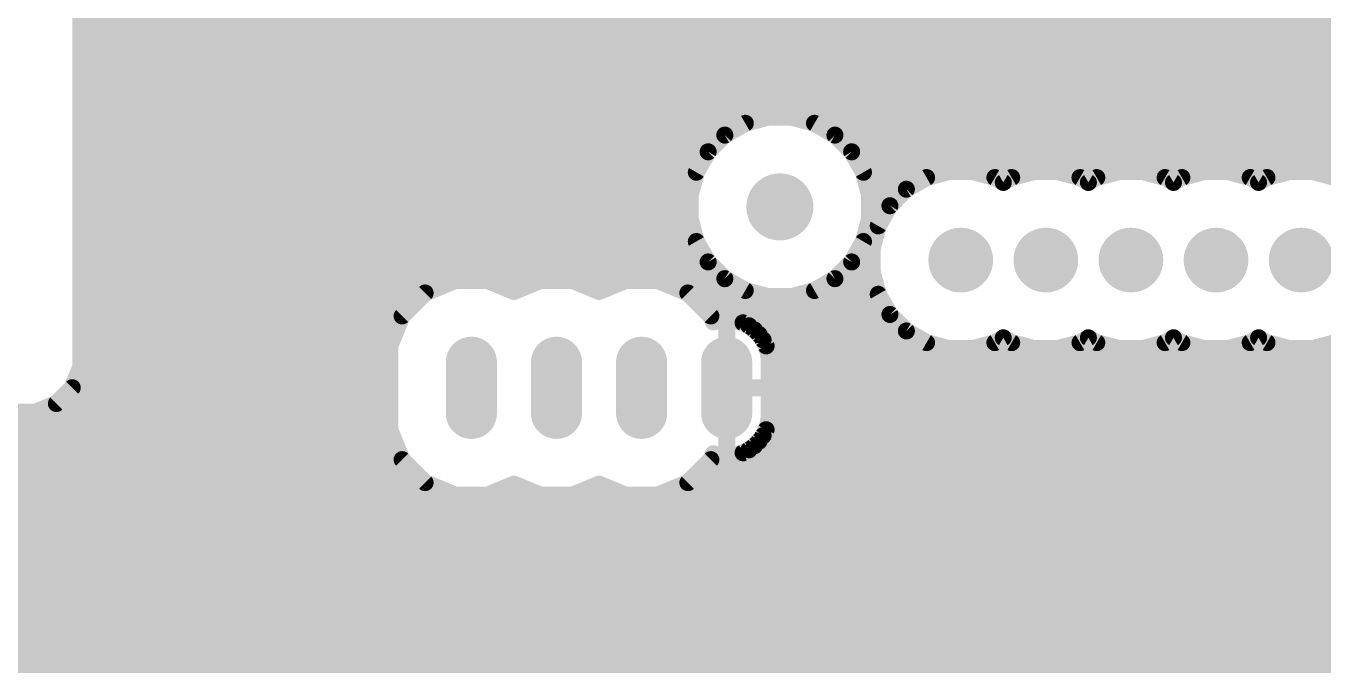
# Model space of a CAD drawing. Header units: millimetres. Extents: x 0 to 653, y 0 to 287.
# Drawn here: x 345.22 to 383.93, y 245.74 to 265.05 of the extents above; entities that cross this region are included whole.
import ezdxf

# ---------------------------------------------------------------- set-up
doc = ezdxf.new("R2010")
doc.units = ezdxf.units.MM
for name, color, linetype in [('1', 7, 'Continuous'), ('17', 7, 'Continuous'), ('18', 7, 'Continuous')]:
    doc.layers.add(name, color=color, linetype=linetype)

# ---------------------------------------------------------------- blocks, each defined once
blk = doc.blocks.new('LONGP100')
at = {"const_width": 1}
blk.add_lwpolyline([(-0.5, 0), (0.5, 0)], dxfattribs=at)
at = {"const_width": 0.5}
for points in [[(-0.5, 0.25, 1), (-0.5, -0.25)], [(0.5, -0.25, 1), (0.5, 0.25)]]:
    blk.add_lwpolyline(points, format="xyb", dxfattribs=at)
blk = doc.blocks.new('ROUNDP')
at = {"const_width": 0.5}
blk.add_lwpolyline([(0, -0.25, 1), (0, 0.25, 1), (0, -0.25)], format="xyb", dxfattribs=at)
blk = doc.blocks.new('ROUNDV')
at = {"const_width": 0.5}
blk.add_lwpolyline([(0, -0.25, 1), (0, 0.25, 1), (0, -0.25)], format="xyb", dxfattribs=at)

msp = doc.modelspace()

# ---------------------------------------------------------------- linework, layer by layer
at = {"layer": '1', "const_width": 0.508}
for points in [[(346.852, 284.631), (346.852, 254.871)], [(430.812, 265.301), (346.852, 265.301)], [(430.812, 264.793), (346.852, 264.793)], [(430.812, 264.285), (346.852, 264.285)], [(430.812, 263.777), (346.852, 263.777)], [(430.812, 263.269), (346.852, 263.269)], [(430.812, 262.761), (346.852, 262.761)], [(367.094, 262.253), (346.852, 262.253)], [(366.685, 262.143), (367.366, 262.326)], [(367.366, 262.326), (368.071, 262.326)], [(368.071, 262.326), (368.751, 262.143)], [(430.812, 262.253), (368.343, 262.253)], [(366.075, 261.791), (366.685, 262.143)], [(368.751, 262.143), (369.362, 261.791)], [(366.029, 261.745), (346.852, 261.745)], [(365.577, 261.293), (366.075, 261.791)], [(369.362, 261.791), (369.86, 261.293)], [(430.812, 261.745), (369.408, 261.745)], [(365.544, 261.237), (346.852, 261.237)], [(365.224, 260.683), (365.577, 261.293)], [(369.86, 261.293), (370.212, 260.683)], [(430.812, 261.237), (369.892, 261.237)], [(365.251, 260.729), (346.852, 260.729)], [(430.812, 260.729), (370.185, 260.729)], [(372.096, 260.524), (372.768, 260.704)], [(372.768, 260.704), (373.464, 260.704)], [(373.464, 260.704), (374.135, 260.524)], [(374.636, 260.524), (375.308, 260.704)], [(375.308, 260.704), (376.004, 260.704)], [(376.004, 260.704), (376.675, 260.524)], [(377.176, 260.524), (377.848, 260.704)], [(377.848, 260.704), (378.544, 260.704)], [(378.544, 260.704), (379.215, 260.524)], [(379.716, 260.524), (380.388, 260.704)], [(380.388, 260.704), (381.084, 260.704)], [(381.084, 260.704), (381.755, 260.524)], [(382.256, 260.524), (382.928, 260.704)], [(382.928, 260.704), (383.624, 260.704)], [(383.624, 260.704), (384.295, 260.524)], [(365.042, 260.002), (365.224, 260.683)], [(370.212, 260.683), (370.395, 260.002)], [(371.494, 260.176), (372.096, 260.524)], [(374.135, 260.524), (374.386, 260.379)], [(374.386, 260.379), (374.636, 260.524)], [(376.675, 260.524), (376.926, 260.379)], [(376.926, 260.379), (377.176, 260.524)], [(379.215, 260.524), (379.466, 260.379)], [(379.466, 260.379), (379.716, 260.524)], [(381.755, 260.524), (382.006, 260.379)], [(382.006, 260.379), (382.256, 260.524)], [(365.101, 260.221), (346.852, 260.221)], [(365.042, 259.297), (365.042, 260.002)], [(371.572, 260.221), (370.336, 260.221)], [(370.395, 260.002), (370.395, 259.297)], [(371.002, 259.684), (371.494, 260.176)], [(365.042, 259.713), (346.852, 259.713)], [(371.031, 259.713), (370.395, 259.713)], [(370.654, 259.082), (371.002, 259.684)], [(365.067, 259.205), (346.852, 259.205)], [(365.224, 258.616), (365.042, 259.297)], [(370.395, 259.297), (370.212, 258.616)], [(370.725, 259.205), (370.37, 259.205)], [(370.474, 258.41), (370.654, 259.082)], [(365.203, 258.697), (346.852, 258.697)], [(365.577, 258.006), (365.224, 258.616)], [(370.212, 258.616), (369.86, 258.006)], [(370.551, 258.697), (370.234, 258.697)], [(370.474, 257.714), (370.474, 258.41)], [(365.471, 258.189), (346.852, 258.189)], [(366.075, 257.508), (365.577, 258.006)], [(369.86, 258.006), (369.362, 257.508)], [(370.474, 258.189), (369.965, 258.189)], [(365.902, 257.681), (346.852, 257.681)], [(370.483, 257.681), (369.535, 257.681)], [(370.654, 257.042), (370.474, 257.714)], [(357.13, 257.081), (358.026, 257.452)], [(358.026, 257.452), (358.996, 257.452)], [(358.996, 257.452), (359.781, 257.127)], [(359.781, 257.127), (360.566, 257.452)], [(360.566, 257.452), (361.536, 257.452)], [(361.536, 257.452), (362.321, 257.127)], [(362.321, 257.127), (363.106, 257.452)], [(363.106, 257.452), (364.076, 257.452)], [(364.076, 257.452), (364.972, 257.081)], [(366.685, 257.155), (366.075, 257.508)], [(369.362, 257.508), (368.751, 257.155)], [(357.351, 257.173), (346.852, 257.173)], [(356.444, 256.395), (357.13, 257.081)], [(359.891, 257.173), (359.67, 257.173)], [(362.431, 257.173), (362.21, 257.173)], [(366.655, 257.173), (364.75, 257.173)], [(364.972, 257.081), (365.658, 256.395)], [(367.366, 256.973), (366.685, 257.155)], [(368.071, 256.973), (367.366, 256.973)], [(368.751, 257.155), (368.071, 256.973)], [(370.619, 257.173), (368.782, 257.173)], [(371.002, 256.44), (370.654, 257.042)], [(356.713, 256.665), (346.852, 256.665)], [(370.872, 256.665), (365.388, 256.665)], [(371.494, 255.948), (371.002, 256.44)], [(356.345, 256.157), (346.852, 256.157)], [(356.072, 255.499), (356.444, 256.395)], [(365.658, 256.395), (365.731, 256.219)], [(365.731, 256.219), (365.833, 256.253)], [(365.833, 256.253), (366.031, 256.284)], [(366.031, 256.284), (366.131, 256.284)], [(366.131, 256.284), (366.131, 254.252)], [(366.131, 254.252), (366.131, 256.284)], [(366.131, 256.284), (366.231, 256.284)], [(366.131, 256.157), (366.131, 256.157)], [(366.231, 256.284), (366.428, 256.253)], [(366.428, 256.253), (366.618, 256.191)], [(366.618, 256.191), (366.796, 256.1)], [(371.285, 256.157), (366.685, 256.157)], [(366.796, 256.1), (366.958, 255.983)], [(366.958, 255.983), (367.099, 255.841)], [(367.099, 255.841), (367.217, 255.68)], [(367.217, 255.68), (367.308, 255.501)], [(372.096, 255.6), (371.494, 255.948)], [(374.386, 255.745), (374.135, 255.6)], [(374.636, 255.6), (374.386, 255.745)], [(376.926, 255.745), (376.675, 255.6)], [(377.176, 255.6), (376.926, 255.745)], [(379.466, 255.745), (379.215, 255.6)], [(379.716, 255.6), (379.466, 255.745)], [(382.006, 255.745), (381.755, 255.6)], [(382.256, 255.6), (382.006, 255.745)], [(356.134, 255.649), (346.852, 255.649)], [(356.072, 253.005), (356.072, 255.499)], [(366.131, 255.649), (366.131, 255.649)], [(372.012, 255.649), (367.233, 255.649)], [(367.308, 255.501), (367.369, 255.311)], [(367.369, 255.311), (367.401, 255.114)], [(372.768, 255.42), (372.096, 255.6)], [(373.464, 255.42), (372.768, 255.42)], [(374.135, 255.6), (373.464, 255.42)], [(374.552, 255.649), (374.22, 255.649)], [(375.308, 255.42), (374.636, 255.6)], [(376.004, 255.42), (375.308, 255.42)], [(376.675, 255.6), (376.004, 255.42)], [(377.092, 255.649), (376.76, 255.649)], [(377.848, 255.42), (377.176, 255.6)], [(378.544, 255.42), (377.848, 255.42)], [(379.215, 255.6), (378.544, 255.42)], [(379.632, 255.649), (379.3, 255.649)], [(380.388, 255.42), (379.716, 255.6)], [(381.084, 255.42), (380.388, 255.42)], [(381.755, 255.6), (381.084, 255.42)], [(382.172, 255.649), (381.84, 255.649)], [(382.928, 255.42), (382.256, 255.6)], [(383.624, 255.42), (382.928, 255.42)], [(384.295, 255.6), (383.624, 255.42)], [(356.072, 255.141), (346.852, 255.141)], [(366.131, 255.141), (366.131, 255.141)], [(407.386, 255.141), (367.396, 255.141)], [(367.401, 255.114), (367.401, 254.252)], [(346.852, 254.871), (346.597, 254.255)], [(356.072, 254.633), (346.754, 254.633)], [(366.131, 254.633), (366.131, 254.633)], [(407.386, 254.633), (367.401, 254.633)], [(346.597, 254.255), (346.125, 253.783)], [(356.072, 254.125), (346.467, 254.125)], [(366.131, 254.252), (366.131, 254.252)], [(367.401, 254.252), (366.131, 254.252)], [(366.131, 254.252), (366.131, 254.252)], [(366.131, 254.252), (367.401, 254.252)], [(366.131, 252.22), (366.131, 254.252)], [(366.131, 254.252), (366.131, 254.252)], [(366.131, 254.252), (366.131, 252.22)], [(366.131, 254.125), (366.131, 254.125)], [(367.401, 254.252), (367.401, 253.39)], [(407.386, 254.125), (367.401, 254.125)], [(346.125, 253.783), (345.509, 253.528)], [(345.509, 253.528), (264.197, 253.528)], [(356.072, 253.617), (345.724, 253.617)], [(366.131, 253.617), (366.131, 253.617)], [(367.401, 253.39), (367.369, 253.193)], [(407.386, 253.617), (367.401, 253.617)], [(356.072, 253.109), (262.943, 253.109)], [(356.444, 252.109), (356.072, 253.005)], [(366.131, 253.109), (366.131, 253.109)], [(367.308, 253.002), (367.217, 252.824)], [(367.369, 253.193), (367.308, 253.002)], [(407.472, 253.109), (367.342, 253.109)], [(356.24, 252.601), (262.943, 252.601)], [(366.131, 252.601), (366.131, 252.601)], [(367.099, 252.663), (366.958, 252.521)], [(407.839, 252.601), (367.038, 252.601)], [(367.217, 252.824), (367.099, 252.663)], [(365.731, 252.285), (365.658, 252.109)], [(365.833, 252.251), (365.731, 252.285)], [(366.031, 252.22), (365.833, 252.251)], [(366.131, 252.22), (366.031, 252.22)], [(366.231, 252.22), (366.131, 252.22)], [(366.428, 252.251), (366.231, 252.22)], [(366.618, 252.313), (366.428, 252.251)], [(366.796, 252.404), (366.618, 252.313)], [(366.958, 252.521), (366.796, 252.404)], [(356.459, 252.093), (262.943, 252.093)], [(357.13, 251.423), (356.444, 252.109)], [(365.658, 252.109), (364.972, 251.423)], [(411.191, 252.093), (365.642, 252.093)], [(356.967, 251.585), (262.943, 251.585)], [(358.026, 251.052), (357.13, 251.423)], [(364.972, 251.423), (364.076, 251.052)], [(393.173, 251.585), (365.134, 251.585)], [(357.964, 251.077), (262.943, 251.077)], [(358.996, 251.052), (358.026, 251.052)], [(359.781, 251.377), (358.996, 251.052)], [(360.504, 251.077), (359.057, 251.077)], [(360.566, 251.052), (359.781, 251.377)], [(361.536, 251.052), (360.566, 251.052)], [(362.321, 251.377), (361.536, 251.052)], [(363.044, 251.077), (361.597, 251.077)], [(363.106, 251.052), (362.321, 251.377)], [(364.076, 251.052), (363.106, 251.052)], [(392.665, 251.077), (364.137, 251.077)], [(392.157, 250.569), (262.943, 250.569)], [(392.14, 250.061), (262.943, 250.061)], [(392.14, 249.553), (262.943, 249.553)], [(392.14, 249.045), (262.943, 249.045)], [(392.14, 248.537), (262.943, 248.537)], [(392.538, 248.029), (262.943, 248.029)], [(393.046, 247.521), (262.943, 247.521)], [(393.554, 247.013), (262.943, 247.013)], [(407.521, 246.505), (262.943, 246.505)], [(407.982, 245.997), (262.943, 245.997)]]:
    msp.add_lwpolyline(points, dxfattribs=at)
at = {"layer": '1', "const_width": 0.254}
for points in [[(346.852, 265.174, -1), (346.852, 265.428)], [(346.852, 264.666, -1), (346.852, 264.92)], [(346.852, 264.158, -1), (346.852, 264.412)], [(346.852, 263.65, -1), (346.852, 263.904)], [(346.852, 263.142, -1), (346.852, 263.396)], [(346.852, 262.634, -1), (346.852, 262.888)], [(346.852, 262.126, -1), (346.852, 262.38)], [(367.094, 262.38, -1), (367.094, 262.126)], [(367.366, 262.199, -1), (367.366, 262.453)], [(367.333, 262.449, -1), (367.399, 262.203)], [(368.038, 262.203, -1), (368.103, 262.449)], [(368.071, 262.453, -1), (368.071, 262.199)], [(368.343, 262.126, -1), (368.343, 262.38)], [(366.718, 262.021, -1), (366.652, 262.266)], [(366.622, 262.253, -1), (366.749, 262.033)], [(368.688, 262.033, -1), (368.815, 262.253)], [(368.784, 262.266, -1), (368.718, 262.021)], [(346.852, 261.618, -1), (346.852, 261.872)], [(366.138, 261.681, -1), (366.011, 261.901)], [(365.985, 261.881, -1), (366.165, 261.701)], [(366.029, 261.872, -1), (366.029, 261.618)], [(369.272, 261.701, -1), (369.451, 261.881)], [(369.408, 261.618, -1), (369.408, 261.872)], [(369.425, 261.901, -1), (369.298, 261.681)], [(346.852, 261.11, -1), (346.852, 261.364)], [(365.666, 261.203, -1), (365.487, 261.383)], [(365.467, 261.356, -1), (365.687, 261.229)], [(365.544, 261.364, -1), (365.544, 261.11)], [(369.75, 261.229, -1), (369.97, 261.356)], [(369.892, 261.11, -1), (369.892, 261.364)], [(369.95, 261.383, -1), (369.77, 261.203)], [(346.852, 260.602, -1), (346.852, 260.856)], [(365.251, 260.856, -1), (365.251, 260.602)], [(370.185, 260.602, -1), (370.185, 260.856)], [(372.768, 260.577, -1), (372.768, 260.831)], [(372.735, 260.826, -1), (372.801, 260.581)], [(373.431, 260.581, -1), (373.496, 260.826)], [(373.464, 260.831, -1), (373.464, 260.577)], [(375.308, 260.577, -1), (375.308, 260.831)], [(375.275, 260.826, -1), (375.341, 260.581)], [(375.971, 260.581, -1), (376.036, 260.826)], [(376.004, 260.831, -1), (376.004, 260.577)], [(377.848, 260.577, -1), (377.848, 260.831)], [(377.815, 260.826, -1), (377.881, 260.581)], [(378.511, 260.581, -1), (378.576, 260.826)], [(378.544, 260.831, -1), (378.544, 260.577)], [(380.388, 260.577, -1), (380.388, 260.831)], [(380.355, 260.826, -1), (380.421, 260.581)], [(381.051, 260.581, -1), (381.116, 260.826)], [(381.084, 260.831, -1), (381.084, 260.577)], [(382.928, 260.577, -1), (382.928, 260.831)], [(382.895, 260.826, -1), (382.961, 260.581)], [(383.591, 260.581, -1), (383.656, 260.826)], [(383.624, 260.831, -1), (383.624, 260.577)], [(365.334, 260.619, -1), (365.114, 260.746)], [(365.102, 260.715, -1), (365.347, 260.65)], [(370.09, 260.65, -1), (370.335, 260.715)], [(370.322, 260.746, -1), (370.102, 260.619)], [(372.129, 260.401, -1), (372.063, 260.646)], [(372.033, 260.634, -1), (372.16, 260.414)], [(374.072, 260.414, -1), (374.199, 260.634)], [(374.168, 260.646, -1), (374.103, 260.401)], [(374.449, 260.269, -1), (374.322, 260.489)], [(374.449, 260.489, -1), (374.322, 260.269)], [(374.669, 260.401, -1), (374.603, 260.646)], [(374.573, 260.634, -1), (374.7, 260.414)], [(376.612, 260.414, -1), (376.739, 260.634)], [(376.708, 260.646, -1), (376.643, 260.401)], [(376.989, 260.269, -1), (376.862, 260.489)], [(376.989, 260.489, -1), (376.862, 260.269)], [(377.209, 260.401, -1), (377.143, 260.646)], [(377.113, 260.634, -1), (377.24, 260.414)], [(379.152, 260.414, -1), (379.279, 260.634)], [(379.248, 260.646, -1), (379.183, 260.401)], [(379.529, 260.269, -1), (379.402, 260.489)], [(379.529, 260.489, -1), (379.402, 260.269)], [(379.749, 260.401, -1), (379.683, 260.646)], [(379.653, 260.634, -1), (379.78, 260.414)], [(381.692, 260.414, -1), (381.819, 260.634)], [(381.788, 260.646, -1), (381.723, 260.401)], [(382.069, 260.269, -1), (381.942, 260.489)], [(382.069, 260.489, -1), (381.942, 260.269)], [(382.289, 260.401, -1), (382.223, 260.646)], [(382.193, 260.634, -1), (382.32, 260.414)], [(346.852, 260.094, -1), (346.852, 260.348)], [(364.915, 260.002, -1), (365.169, 260.002)], [(365.101, 260.348, -1), (365.101, 260.094)], [(370.336, 260.094, -1), (370.336, 260.348)], [(370.268, 260.002, -1), (370.522, 260.002)], [(371.557, 260.066, -1), (371.43, 260.286)], [(371.404, 260.266, -1), (371.584, 260.086)], [(371.572, 260.348, -1), (371.572, 260.094)], [(346.852, 259.586, -1), (346.852, 259.84)], [(365.165, 259.969, -1), (364.919, 260.035)], [(365.042, 259.84, -1), (365.042, 259.586)], [(370.395, 259.586, -1), (370.395, 259.84)], [(370.517, 260.035, -1), (370.272, 259.969)], [(371.092, 259.594, -1), (370.912, 259.774)], [(370.892, 259.747, -1), (371.112, 259.62)], [(371.031, 259.84, -1), (371.031, 259.586)], [(346.852, 259.078, -1), (346.852, 259.332)], [(364.919, 259.264, -1), (365.165, 259.33)], [(365.169, 259.297, -1), (364.915, 259.297)], [(365.067, 259.332, -1), (365.067, 259.078)], [(370.37, 259.078, -1), (370.37, 259.332)], [(370.522, 259.297, -1), (370.268, 259.297)], [(370.272, 259.33, -1), (370.517, 259.264)], [(370.725, 259.332, -1), (370.725, 259.078)], [(370.764, 259.018, -1), (370.544, 259.145)], [(370.532, 259.114, -1), (370.777, 259.049)], [(346.852, 258.57, -1), (346.852, 258.824)], [(365.114, 258.553, -1), (365.334, 258.68)], [(365.347, 258.649, -1), (365.102, 258.584)], [(365.203, 258.824, -1), (365.203, 258.57)], [(370.335, 258.584, -1), (370.09, 258.649)], [(370.102, 258.68, -1), (370.322, 258.553)], [(370.234, 258.57, -1), (370.234, 258.824)], [(370.347, 258.41, -1), (370.601, 258.41)], [(370.551, 258.824, -1), (370.551, 258.57)], [(346.852, 258.062, -1), (346.852, 258.316)], [(365.487, 257.916, -1), (365.666, 258.096)], [(365.471, 258.316, -1), (365.471, 258.062)], [(369.77, 258.096, -1), (369.95, 257.916)], [(369.965, 258.062, -1), (369.965, 258.316)], [(370.597, 258.377, -1), (370.351, 258.443)], [(370.474, 258.316, -1), (370.474, 258.062)], [(346.852, 257.554, -1), (346.852, 257.808)], [(365.687, 258.07, -1), (365.467, 257.943)], [(365.902, 257.808, -1), (365.902, 257.554)], [(369.535, 257.554, -1), (369.535, 257.808)], [(369.97, 257.943, -1), (369.75, 258.07)], [(370.351, 257.681, -1), (370.597, 257.747)], [(370.601, 257.714, -1), (370.347, 257.714)], [(370.483, 257.808, -1), (370.483, 257.554)], [(358.026, 257.325, -1), (358.026, 257.579)], [(357.977, 257.57, -1), (358.074, 257.335)], [(358.947, 257.335, -1), (359.044, 257.57)], [(358.996, 257.579, -1), (358.996, 257.325)], [(360.566, 257.325, -1), (360.566, 257.579)], [(360.517, 257.57, -1), (360.614, 257.335)], [(361.487, 257.335, -1), (361.584, 257.57)], [(361.536, 257.579, -1), (361.536, 257.325)], [(363.106, 257.325, -1), (363.106, 257.579)], [(363.057, 257.57, -1), (363.154, 257.335)], [(364.027, 257.335, -1), (364.124, 257.57)], [(364.076, 257.579, -1), (364.076, 257.325)], [(366.011, 257.398, -1), (366.138, 257.618)], [(366.165, 257.598, -1), (365.985, 257.418)], [(369.451, 257.418, -1), (369.272, 257.598)], [(369.298, 257.618, -1), (369.425, 257.398)], [(346.852, 257.046, -1), (346.852, 257.3)], [(357.178, 256.964, -1), (357.081, 257.198)], [(357.04, 257.171, -1), (357.219, 256.991)], [(357.351, 257.3, -1), (357.351, 257.046)], [(359.67, 257.046, -1), (359.67, 257.3)], [(359.829, 257.01, -1), (359.732, 257.245)], [(359.829, 257.245, -1), (359.732, 257.01)], [(359.891, 257.3, -1), (359.891, 257.046)], [(362.21, 257.046, -1), (362.21, 257.3)], [(362.369, 257.01, -1), (362.272, 257.245)], [(362.369, 257.245, -1), (362.272, 257.01)], [(362.431, 257.3, -1), (362.431, 257.046)], [(364.75, 257.046, -1), (364.75, 257.3)], [(364.882, 256.991, -1), (365.062, 257.171)], [(365.021, 257.198, -1), (364.923, 256.964)], [(366.652, 257.033, -1), (366.718, 257.278)], [(366.749, 257.265, -1), (366.622, 257.045)], [(366.655, 257.3, -1), (366.655, 257.046)], [(367.366, 256.846, -1), (367.366, 257.1)], [(367.399, 257.096, -1), (367.333, 256.85)], [(368.103, 256.85, -1), (368.038, 257.096)], [(368.071, 257.1, -1), (368.071, 256.846)], [(368.815, 257.045, -1), (368.688, 257.265)], [(368.782, 257.046, -1), (368.782, 257.3)], [(368.718, 257.278, -1), (368.784, 257.033)], [(370.544, 256.979, -1), (370.764, 257.106)], [(370.777, 257.075, -1), (370.532, 257.009)], [(370.619, 257.3, -1), (370.619, 257.046)], [(346.852, 256.538, -1), (346.852, 256.792)], [(356.713, 256.792, -1), (356.713, 256.538)], [(365.388, 256.538, -1), (365.388, 256.792)], [(370.872, 256.792, -1), (370.872, 256.538)], [(370.912, 256.35, -1), (371.092, 256.53)], [(346.852, 256.03, -1), (346.852, 256.284)], [(356.533, 256.305, -1), (356.354, 256.485)], [(356.326, 256.444, -1), (356.561, 256.347)], [(356.345, 256.284, -1), (356.345, 256.03)], [(365.541, 256.347, -1), (365.775, 256.444)], [(365.748, 256.485, -1), (365.568, 256.305)], [(365.77, 256.099, -1), (365.692, 256.34)], [(365.848, 256.268, -1), (365.613, 256.171)], [(365.853, 256.127, -1), (365.813, 256.378)], [(365.794, 256.373, -1), (365.873, 256.132)], [(366.031, 256.157, -1), (366.031, 256.411)], [(366.004, 256.284, -1), (366.258, 256.284)], [(366.004, 256.284, -1), (366.258, 256.284)], [(366.131, 256.157, -1), (366.131, 256.411)], [(366.131, 256.03, -1), (366.131, 256.284)], [(366.011, 256.409, -1), (366.051, 256.159)], [(366.211, 256.159, -1), (366.251, 256.409)], [(366.131, 256.411, -1), (366.131, 256.157)], [(366.131, 256.284, -1), (366.131, 256.03)], [(366.231, 256.411, -1), (366.231, 256.157)], [(366.389, 256.132, -1), (366.467, 256.373)], [(366.448, 256.378, -1), (366.408, 256.127)], [(366.561, 256.078, -1), (366.676, 256.304)], [(366.685, 256.03, -1), (366.685, 256.284)], [(366.658, 256.312, -1), (366.579, 256.07)], [(366.722, 255.997, -1), (366.871, 256.203)], [(366.854, 256.213, -1), (366.739, 255.987)], [(371.112, 256.503, -1), (370.892, 256.376)], [(371.285, 256.284, -1), (371.285, 256.03)], [(366.868, 255.893, -1), (367.048, 256.072)], [(367.033, 256.085, -1), (366.883, 255.88)], [(366.997, 255.767, -1), (367.202, 255.916)], [(367.189, 255.931, -1), (367.01, 255.751)], [(367.104, 255.622, -1), (367.33, 255.737)], [(371.43, 255.838, -1), (371.557, 256.058)], [(371.584, 256.038, -1), (371.404, 255.858)], [(374.322, 255.635, -1), (374.449, 255.855)], [(374.322, 255.855, -1), (374.449, 255.635)], [(376.862, 255.635, -1), (376.989, 255.855)], [(376.862, 255.855, -1), (376.989, 255.635)], [(379.402, 255.635, -1), (379.529, 255.855)], [(379.402, 255.855, -1), (379.529, 255.635)], [(381.942, 255.635, -1), (382.069, 255.855)], [(381.942, 255.855, -1), (382.069, 255.635)], [(346.852, 255.522, -1), (346.852, 255.776)], [(355.945, 255.499, -1), (356.199, 255.499)], [(356.19, 255.45, -1), (355.955, 255.548)], [(356.134, 255.776, -1), (356.134, 255.522)], [(366.131, 255.522, -1), (366.131, 255.776)], [(366.131, 255.776, -1), (366.131, 255.522)], [(367.233, 255.522, -1), (367.233, 255.776)], [(367.32, 255.754, -1), (367.114, 255.605)], [(367.187, 255.462, -1), (367.428, 255.541)], [(367.421, 255.559, -1), (367.195, 255.444)], [(367.244, 255.291, -1), (367.495, 255.331)], [(372.063, 255.478, -1), (372.129, 255.723)], [(372.012, 255.776, -1), (372.012, 255.522)], [(372.16, 255.71, -1), (372.033, 255.49)], [(372.768, 255.293, -1), (372.768, 255.547)], [(372.801, 255.543, -1), (372.735, 255.298)], [(373.496, 255.298, -1), (373.431, 255.543)], [(373.464, 255.547, -1), (373.464, 255.293)], [(374.199, 255.49, -1), (374.072, 255.71)], [(374.22, 255.522, -1), (374.22, 255.776)], [(374.103, 255.723, -1), (374.168, 255.478)], [(374.603, 255.478, -1), (374.669, 255.723)], [(374.552, 255.776, -1), (374.552, 255.522)], [(374.7, 255.71, -1), (374.573, 255.49)], [(375.308, 255.293, -1), (375.308, 255.547)], [(375.341, 255.543, -1), (375.275, 255.298)], [(376.036, 255.298, -1), (375.971, 255.543)], [(376.004, 255.547, -1), (376.004, 255.293)], [(376.739, 255.49, -1), (376.612, 255.71)], [(376.76, 255.522, -1), (376.76, 255.776)], [(376.643, 255.723, -1), (376.708, 255.478)], [(377.143, 255.478, -1), (377.209, 255.723)], [(377.092, 255.776, -1), (377.092, 255.522)], [(377.24, 255.71, -1), (377.113, 255.49)], [(377.848, 255.293, -1), (377.848, 255.547)], [(377.881, 255.543, -1), (377.815, 255.298)], [(378.576, 255.298, -1), (378.511, 255.543)], [(378.544, 255.547, -1), (378.544, 255.293)], [(379.279, 255.49, -1), (379.152, 255.71)], [(379.3, 255.522, -1), (379.3, 255.776)], [(379.183, 255.723, -1), (379.248, 255.478)], [(379.683, 255.478, -1), (379.749, 255.723)], [(379.632, 255.776, -1), (379.632, 255.522)], [(379.78, 255.71, -1), (379.653, 255.49)], [(380.388, 255.293, -1), (380.388, 255.547)], [(380.421, 255.543, -1), (380.355, 255.298)], [(381.116, 255.298, -1), (381.051, 255.543)], [(381.084, 255.547, -1), (381.084, 255.293)], [(381.819, 255.49, -1), (381.692, 255.71)], [(381.84, 255.522, -1), (381.84, 255.776)], [(381.723, 255.723, -1), (381.788, 255.478)], [(382.223, 255.478, -1), (382.289, 255.723)], [(382.172, 255.776, -1), (382.172, 255.522)], [(382.32, 255.71, -1), (382.193, 255.49)], [(382.928, 255.293, -1), (382.928, 255.547)], [(382.961, 255.543, -1), (382.895, 255.298)], [(383.656, 255.298, -1), (383.591, 255.543)], [(383.624, 255.547, -1), (383.624, 255.293)], [(346.852, 255.014, -1), (346.852, 255.268)], [(356.072, 255.268, -1), (356.072, 255.014)], [(366.131, 255.014, -1), (366.131, 255.268)], [(366.131, 255.268, -1), (366.131, 255.014)], [(367.49, 255.351, -1), (367.249, 255.272)], [(367.396, 255.014, -1), (367.396, 255.268)], [(367.274, 255.114, -1), (367.528, 255.114)], [(367.526, 255.134, -1), (367.275, 255.094)], [(346.754, 254.506, -1), (346.754, 254.76)], [(346.979, 254.871, -1), (346.725, 254.871)], [(346.735, 254.92, -1), (346.969, 254.822)], [(356.072, 254.76, -1), (356.072, 254.506)], [(366.131, 254.506, -1), (366.131, 254.76)], [(366.131, 254.76, -1), (366.131, 254.506)], [(367.401, 254.506, -1), (367.401, 254.76)], [(346.467, 253.998, -1), (346.467, 254.252)], [(346.714, 254.206, -1), (346.48, 254.303)], [(346.507, 254.345, -1), (346.687, 254.165)], [(356.072, 254.252, -1), (356.072, 253.998)], [(366.131, 254.125, -1), (366.131, 254.379)], [(366.131, 254.125, -1), (366.131, 254.379)], [(366.004, 254.252, -1), (366.258, 254.252)], [(366.131, 254.125, -1), (366.131, 254.379)], [(366.004, 254.252, -1), (366.258, 254.252)], [(366.131, 254.125, -1), (366.131, 254.379)], [(366.004, 254.252, -1), (366.258, 254.252)], [(366.258, 254.252, -1), (366.004, 254.252)], [(366.258, 254.252, -1), (366.004, 254.252)], [(366.258, 254.252, -1), (366.004, 254.252)], [(366.131, 253.998, -1), (366.131, 254.252)], [(366.131, 254.379, -1), (366.131, 254.125)], [(366.131, 254.379, -1), (366.131, 254.125)], [(366.131, 254.252, -1), (366.131, 253.998)], [(367.274, 254.252, -1), (367.528, 254.252)], [(367.528, 254.252, -1), (367.274, 254.252)], [(367.401, 253.998, -1), (367.401, 254.252)], [(367.401, 254.379, -1), (367.401, 254.125)], [(367.401, 254.379, -1), (367.401, 254.125)], [(346.215, 253.693, -1), (346.036, 253.873)], [(346.077, 253.901, -1), (346.174, 253.666)], [(345.558, 253.411, -1), (345.461, 253.645)], [(345.509, 253.655, -1), (345.509, 253.401)], [(345.724, 253.49, -1), (345.724, 253.744)], [(356.072, 253.744, -1), (356.072, 253.49)], [(366.131, 253.49, -1), (366.131, 253.744)], [(366.131, 253.744, -1), (366.131, 253.49)], [(367.401, 253.49, -1), (367.401, 253.744)], [(367.275, 253.41, -1), (367.526, 253.37)], [(355.955, 252.956, -1), (356.19, 253.054)], [(356.072, 253.236, -1), (356.072, 252.982)], [(366.131, 252.982, -1), (366.131, 253.236)], [(366.131, 253.236, -1), (366.131, 252.982)], [(367.195, 253.06, -1), (367.421, 252.945)], [(367.342, 252.982, -1), (367.342, 253.236)], [(367.495, 253.173, -1), (367.244, 253.212)], [(367.249, 253.232, -1), (367.49, 253.153)], [(367.528, 253.39, -1), (367.274, 253.39)], [(356.199, 253.005, -1), (355.945, 253.005)], [(356.24, 252.728, -1), (356.24, 252.474)], [(366.131, 252.474, -1), (366.131, 252.728)], [(366.131, 252.728, -1), (366.131, 252.474)], [(367.038, 252.474, -1), (367.038, 252.728)], [(367.202, 252.588, -1), (366.997, 252.737)], [(367.01, 252.752, -1), (367.189, 252.573)], [(367.33, 252.767, -1), (367.104, 252.882)], [(367.114, 252.899, -1), (367.32, 252.75)], [(367.428, 252.963, -1), (367.187, 253.042)], [(365.692, 252.164, -1), (365.77, 252.405)], [(365.613, 252.333, -1), (365.848, 252.236)], [(365.813, 252.126, -1), (365.853, 252.377)], [(365.873, 252.372, -1), (365.794, 252.13)], [(366.031, 252.093, -1), (366.031, 252.347)], [(366.131, 252.093, -1), (366.131, 252.347)], [(366.051, 252.345, -1), (366.011, 252.095)], [(366.251, 252.095, -1), (366.211, 252.345)], [(366.131, 252.347, -1), (366.131, 252.093)], [(366.231, 252.347, -1), (366.231, 252.093)], [(366.467, 252.13, -1), (366.389, 252.372)], [(366.408, 252.377, -1), (366.448, 252.126)], [(366.676, 252.2, -1), (366.561, 252.426)], [(366.579, 252.434, -1), (366.658, 252.192)], [(366.871, 252.301, -1), (366.722, 252.506)], [(366.739, 252.517, -1), (366.854, 252.291)], [(367.048, 252.431, -1), (366.868, 252.611)], [(366.883, 252.624, -1), (367.033, 252.419)], [(356.354, 252.019, -1), (356.533, 252.199)], [(356.561, 252.157, -1), (356.326, 252.06)], [(356.459, 252.22, -1), (356.459, 251.966)], [(365.642, 251.966, -1), (365.642, 252.22)], [(365.775, 252.06, -1), (365.541, 252.157)], [(365.568, 252.199, -1), (365.748, 252.019)], [(366.258, 252.22, -1), (366.004, 252.22)], [(366.258, 252.22, -1), (366.004, 252.22)], [(356.967, 251.712, -1), (356.967, 251.458)], [(357.081, 251.305, -1), (357.178, 251.54)], [(364.923, 251.54, -1), (365.021, 251.305)], [(365.134, 251.458, -1), (365.134, 251.712)], [(357.219, 251.513, -1), (357.04, 251.333)], [(358.026, 250.925, -1), (358.026, 251.179)], [(357.964, 251.204, -1), (357.964, 250.95)], [(358.074, 251.169, -1), (357.977, 250.934)], [(359.044, 250.934, -1), (358.947, 251.169)], [(359.057, 250.95, -1), (359.057, 251.204)], [(358.996, 251.179, -1), (358.996, 250.925)], [(359.732, 251.259, -1), (359.829, 251.494)], [(359.732, 251.494, -1), (359.829, 251.259)], [(360.566, 250.925, -1), (360.566, 251.179)], [(360.504, 251.204, -1), (360.504, 250.95)], [(360.614, 251.169, -1), (360.517, 250.934)], [(361.584, 250.934, -1), (361.487, 251.169)], [(361.597, 250.95, -1), (361.597, 251.204)], [(361.536, 251.179, -1), (361.536, 250.925)], [(362.272, 251.259, -1), (362.369, 251.494)], [(362.272, 251.494, -1), (362.369, 251.259)], [(363.106, 250.925, -1), (363.106, 251.179)], [(363.044, 251.204, -1), (363.044, 250.95)], [(363.154, 251.169, -1), (363.057, 250.934)], [(364.124, 250.934, -1), (364.027, 251.169)], [(364.137, 250.95, -1), (364.137, 251.204)], [(364.076, 251.179, -1), (364.076, 250.925)], [(365.062, 251.333, -1), (364.882, 251.513)]]:
    msp.add_lwpolyline(points, format="xyb", dxfattribs=at)

# ---------------------------------------------------------------- block references
at = {"layer": '17'}
for name, p, xscale, yscale, rotation in [('ROUNDP', (373.116, 258.062), -1.9304, 1.9304, 180), ('ROUNDP', (373.116, 258.062), -1.9304, 1.9304, 180), ('ROUNDP', (375.656, 258.062), -1.9304, 1.9304, 180), ('ROUNDP', (375.656, 258.062), -1.9304, 1.9304, 180), ('ROUNDP', (378.196, 258.062), -1.9304, 1.9304, 180), ('ROUNDP', (378.196, 258.062), -1.9304, 1.9304, 180), ('ROUNDP', (380.736, 258.062), -1.9304, 1.9304, 180), ('ROUNDP', (380.736, 258.062), -1.9304, 1.9304, 180), ('ROUNDP', (383.276, 258.062), -1.9304, 1.9304, 180), ('ROUNDP', (383.276, 258.062), -1.9304, 1.9304, 180), ('LONGP100', (358.511, 254.252), -1.524, 1.524, 270), ('LONGP100', (358.511, 254.252), -1.524, 1.524, 270), ('LONGP100', (361.051, 254.252), -1.524, 1.524, 270), ('LONGP100', (361.051, 254.252), -1.524, 1.524, 270), ('LONGP100', (363.591, 254.252), -1.524, 1.524, 270), ('LONGP100', (363.591, 254.252), -1.524, 1.524, 270), ('LONGP100', (366.131, 254.252), -1.524, 1.524, 270), ('LONGP100', (366.131, 254.252), -1.524, 1.524, 270)]:
    msp.add_blockref(name, p, dxfattribs=dict(at, xscale=xscale, yscale=yscale, rotation=rotation))
at = {"layer": '18', "xscale": -2, "yscale": 2}
for p in [(367.718, 259.649), (367.718, 259.649), (369.623, 254.252), (369.623, 254.252)]:
    msp.add_blockref('ROUNDV', p, dxfattribs=at)

doc.saveas('drawing.dxf')
